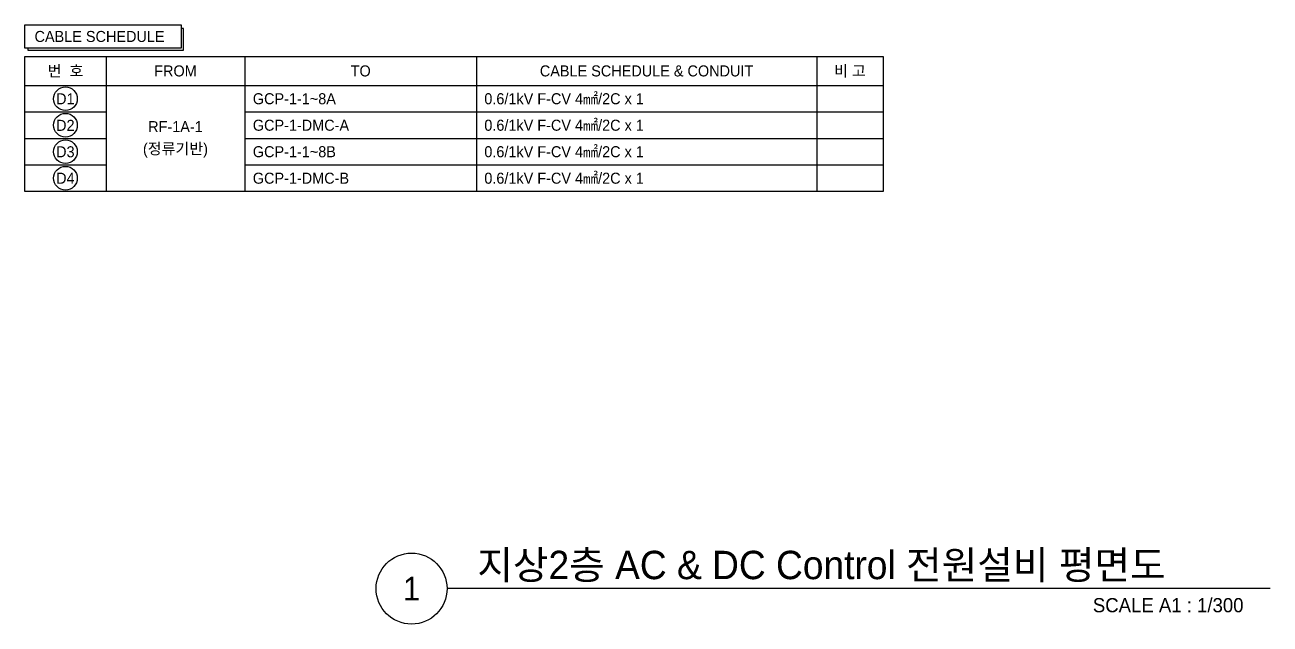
# Model space of a CAD drawing. Header units: millimetres. Extents: x 51585 to 374593, y 4425 to 1197630.
# Drawn here: x 61958 to 140922, y 187050 to 225054 of the extents above; entities that cross this region are included whole.
import ezdxf
from ezdxf.enums import TextEntityAlignment as Align

# ---------------------------------------------------------------- set-up
doc = ezdxf.new("R2010")
doc.units = ezdxf.units.MM
doc.header["$LTSCALE"] = 50
for name, color, linetype in [('-----29 Indicator', 1, 'Continuous'), ('-----30 Text', 2, 'Continuous'), ('-----41 Drawing Title', 2, 'Continuous')]:
    doc.layers.add(name, color=color, linetype=linetype)
doc.styles.add('ELEC', font='')
doc.styles.add('돋움', font='')
doc.styles.get('ELEC').set_extended_font_data('Dotum')
doc.styles.get('돋움').set_extended_font_data('Dotum')

msp = doc.modelspace()

# ---------------------------------------------------------------- linework, layer by layer
at = {"layer": '-----29 Indicator'}
msp.add_lwpolyline([(61958, 225054), (71878, 225054), (71878, 223584), (61958, 223584)], close=True, dxfattribs=at)
msp.add_lwpolyline([(62154, 223584), (62154, 223458), (72018, 223458), (72018, 224830), (71878, 224830)], dxfattribs=at)
at = {"layer": '-----41 Drawing Title', "color": 7}
msp.add_line((140922, 189300), (88728, 189300), dxfattribs=at)
msp.add_circle((86478, 189300), 2250, dxfattribs=at)

# ---------------------------------------------------------------- texts
at = {"layer": '-----30 Text', "style": '돋움'}
msp.add_text('CABLE SCHEDULE', height=700, dxfattribs=at).set_placement((62570, 223970))
at = {"layer": '-----41 Drawing Title', "color": 2, "style": 'ELEC'}
msp.add_text('지상2층 AC & DC Control 전원설비 평면도', height=1800, dxfattribs=at).set_placement((90645, 189900))
at = {"layer": '-----41 Drawing Title', "color": 7, "style": 'ELEC'}
msp.add_text('1', height=1500, dxfattribs=at).set_placement((86478, 189300), align=Align.MIDDLE)
at = {"layer": '-----41 Drawing Title', "style": 'ELEC'}
msp.add_text('SCALE A1 : 1/300', height=900, dxfattribs=at).set_placement((139237, 187800), align=Align.RIGHT)

# ---------------------------------------------------------------- wipeouts: each hides what was drawn before it
msp.add_wipeout([(116394, 214491), (61960, 214491), (61960, 223059), (116394, 223059)]).dxf.layer = '-----29 Indicator'

# ---------------------------------------------------------------- next in the draw order: linework, layer by layer
at = {"layer": '-----29 Indicator'}
msp.add_lwpolyline([(116394, 214491), (61960, 214491), (61960, 223059), (116394, 223059)], close=True, dxfattribs=at)
for points in [[(67101, 223059), (67101, 214491)], [(75912, 223059), (75912, 214491)], [(90593, 223059), (90593, 214491)], [(112168, 223059), (112168, 214491)], [(61960, 221211), (116394, 221211)], [(61960, 221211), (116394, 221211)], [(61960, 219531), (67101, 219531)], [(75912, 219531), (116394, 219531)], [(61960, 217851), (67101, 217851)], [(75912, 217851), (116394, 217851)], [(61960, 216171), (67101, 216171)], [(75912, 216171), (116394, 216171)]]:
    msp.add_lwpolyline(points, dxfattribs=at)
for centre in [(64530, 220371), (64530, 218691), (64530, 217011), (64530, 215331)]:
    msp.add_circle(centre, 751, dxfattribs=at)

# ---------------------------------------------------------------- next in the draw order: texts
at = {"layer": '-----30 Text', "style": '돋움'}
for s, p in [('번  호', (64530, 222135)), ('FROM', (71506, 222135)), ('TO', (83253, 222135)), ('CABLE SCHEDULE & CONDUIT', (101381, 222135)), ('비 고', (114281, 222135)), ('RF-1A-1', (71506, 218601)), ('(정류기반)', (71506, 217201))]:
    msp.add_text(s, height=700, dxfattribs=at).set_placement(p, align=Align.MIDDLE_CENTER)
for s, p in [('D1', (64523, 220368)), ('D2', (64523, 218688)), ('D3', (64523, 217008)), ('D4', (64523, 215328))]:
    msp.add_text(s, height=700, dxfattribs=at).set_placement(p, align=Align.MIDDLE)
for s, p in [('GCP-1-1~8A', (76412, 220371)), ('0.6/1kV F-CV 4㎟/2C x 1', (91093, 220371)), ('GCP-1-DMC-A', (76412, 218691)), ('0.6/1kV F-CV 4㎟/2C x 1', (91093, 218691)), ('GCP-1-1~8B', (76412, 217011)), ('0.6/1kV F-CV 4㎟/2C x 1', (91093, 217011)), ('GCP-1-DMC-B', (76412, 215331)), ('0.6/1kV F-CV 4㎟/2C x 1', (91093, 215331))]:
    msp.add_text(s, height=700, dxfattribs=at).set_placement(p, align=Align.MIDDLE_LEFT)

doc.saveas('drawing.dxf')
